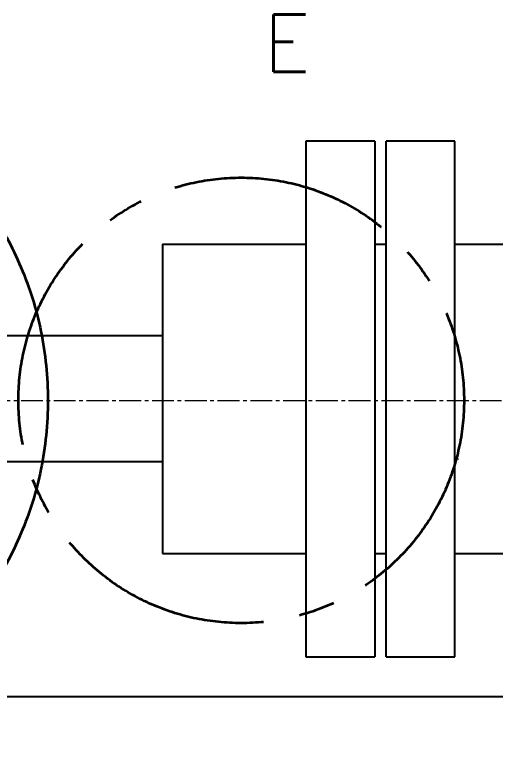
# Model space of a CAD drawing. Header units: millimetres. Extents: x 29178 to 37588, y 1365 to 7305.
# Drawn here: x 33467 to 33887, y 6108 to 6743 of the extents above; entities that cross this region are included whole.
import ezdxf

# ---------------------------------------------------------------- set-up
doc = ezdxf.new("R2010")
doc.units = ezdxf.units.MM
doc.linetypes.add('CENTER2', pattern=[28.575, 19.05, -3.175, 3.175, -3.175])
doc.layers.add('CENTRO', color=1, linetype='CENTER2', lineweight=15)
doc.layers.add('CORTE', color=6, linetype='CENTER2', lineweight=35)
doc.styles.add('ROMANS', font='romans.shx')

msp = doc.modelspace()

# ---------------------------------------------------------------- linework, layer by layer
for p, q in [((33721.36, 6632.84), (33721.36, 6182.84)), ((33781.36, 6632.84), (33721.36, 6632.84)), ((33781.36, 6632.84), (33781.36, 6182.84)), ((33791.36, 6182.84), (33791.36, 6632.84)), ((33851.36, 6632.84), (33791.36, 6632.84)), ((33851.36, 6182.84), (33851.36, 6632.84)), ((33596.36, 6542.84), (33721.36, 6542.84)), ((33596.36, 6542.84), (33596.36, 6272.84)), ((33596.36, 6542.84), (33596.36, 6272.84)), ((33781.36, 6542.84), (33791.36, 6542.84)), ((33851.36, 6542.84), (33976.36, 6542.84)), ((33721.36, 6457.84), (33721.36, 6357.84)), ((33721.36, 6357.84), (33721.36, 6352.84)), ((33596.36, 6272.84), (33721.36, 6272.84)), ((33781.36, 6272.84), (33791.36, 6272.84)), ((33851.36, 6272.84), (33959.71, 6272.84)), ((33721.36, 6182.84), (33781.36, 6182.84)), ((33791.36, 6182.84), (33851.36, 6182.84)), ((33965.01, 6147.84), (32924.41, 6147.84))]:
    msp.add_line(p, q)
at = {"color": 7}
for p, q in [((33596.36, 6462.84), (33251.36, 6462.84)), ((33721.36, 6407.84), (33721.36, 6352.84)), ((33596.36, 6352.84), (33251.36, 6352.84))]:
    msp.add_line(p, q, dxfattribs=at)
at = {"color": 7, "linetype": 'Continuous', "lineweight": 18}
for p, q in [((33851.36, 6458.61), (33851.36, 6357.08)), ((33851.36, 6357.08), (33854.36, 6355.34))]:
    msp.add_line(p, q, dxfattribs=at)
at = {"layer": 'CENTRO'}
msp.add_line((32415.59, 6406.59), (34526.47, 6406.59), dxfattribs=at)
at = {"layer": 'CORTE', "linetype": 'CENTER2', "ltscale": 10}
for centre, radius in [((33197.81, 6406.59), 298.45), ((33664.91, 6406.59), 194.34)]:
    msp.add_circle(centre, radius, dxfattribs=at)

# ---------------------------------------------------------------- texts
at = {"insert": (33684.43, 6743.17), "char_height": 50, "attachment_point": 1, "style": 'ROMANS'}
msp.add_mtext_dynamic_manual_height_columns('{\\C2;E}', width=56.6618, gutter_width=4.5, heights=[0], dxfattribs=at)

doc.saveas('drawing.dxf')
